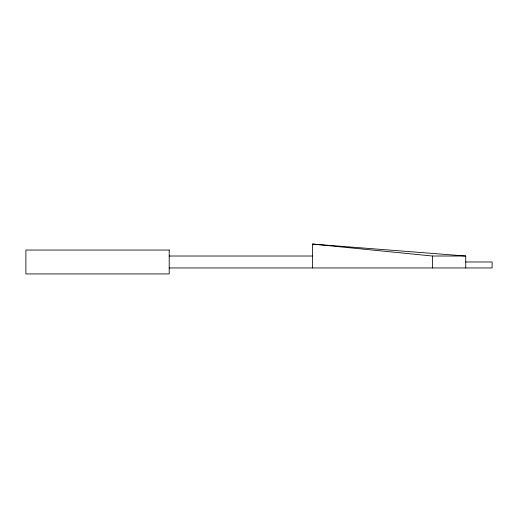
<?xml version="1.0" encoding="UTF-8"?>
<svg xmlns="http://www.w3.org/2000/svg" width="518" height="518" viewBox="0 0 518 518"><rect width="100%" height="100%" fill="white"/><g stroke="black" fill="none" stroke-linecap="round" stroke-linejoin="round"><path stroke-width="0.78" d="M169.211 256.015L312.529 256.015M312.529 267.955L312.529 244.069L432.388 256.015L465.734 256.015L465.734 267.955M465.734 261.985L492.1 261.985L492.1 267.955L169.211 267.955M312.529 244.069L465.734 256.015M432.388 256.015L432.388 267.955M169.211 250.045L25.9 250.045L25.9 273.931L169.211 273.931L169.211 250.045"/></g></svg>
